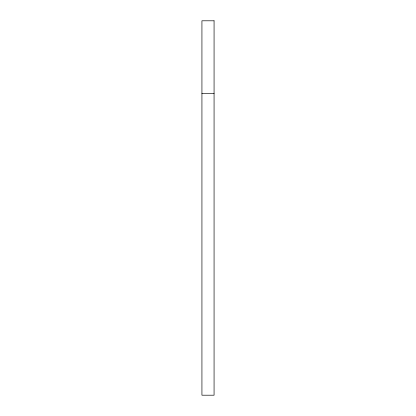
<?xml version="1.0" encoding="UTF-8"?>
<svg xmlns="http://www.w3.org/2000/svg" width="416" height="416" viewBox="0 0 416 416"><rect width="100%" height="100%" fill="white"/><g stroke="black" fill="none" stroke-linecap="round" stroke-linejoin="round"><path stroke-width="0.62" d="M201.932 93.595L214.068 93.595M214.068 20.8L201.932 20.8L201.932 395.2L214.068 395.2L214.068 20.8"/></g></svg>
